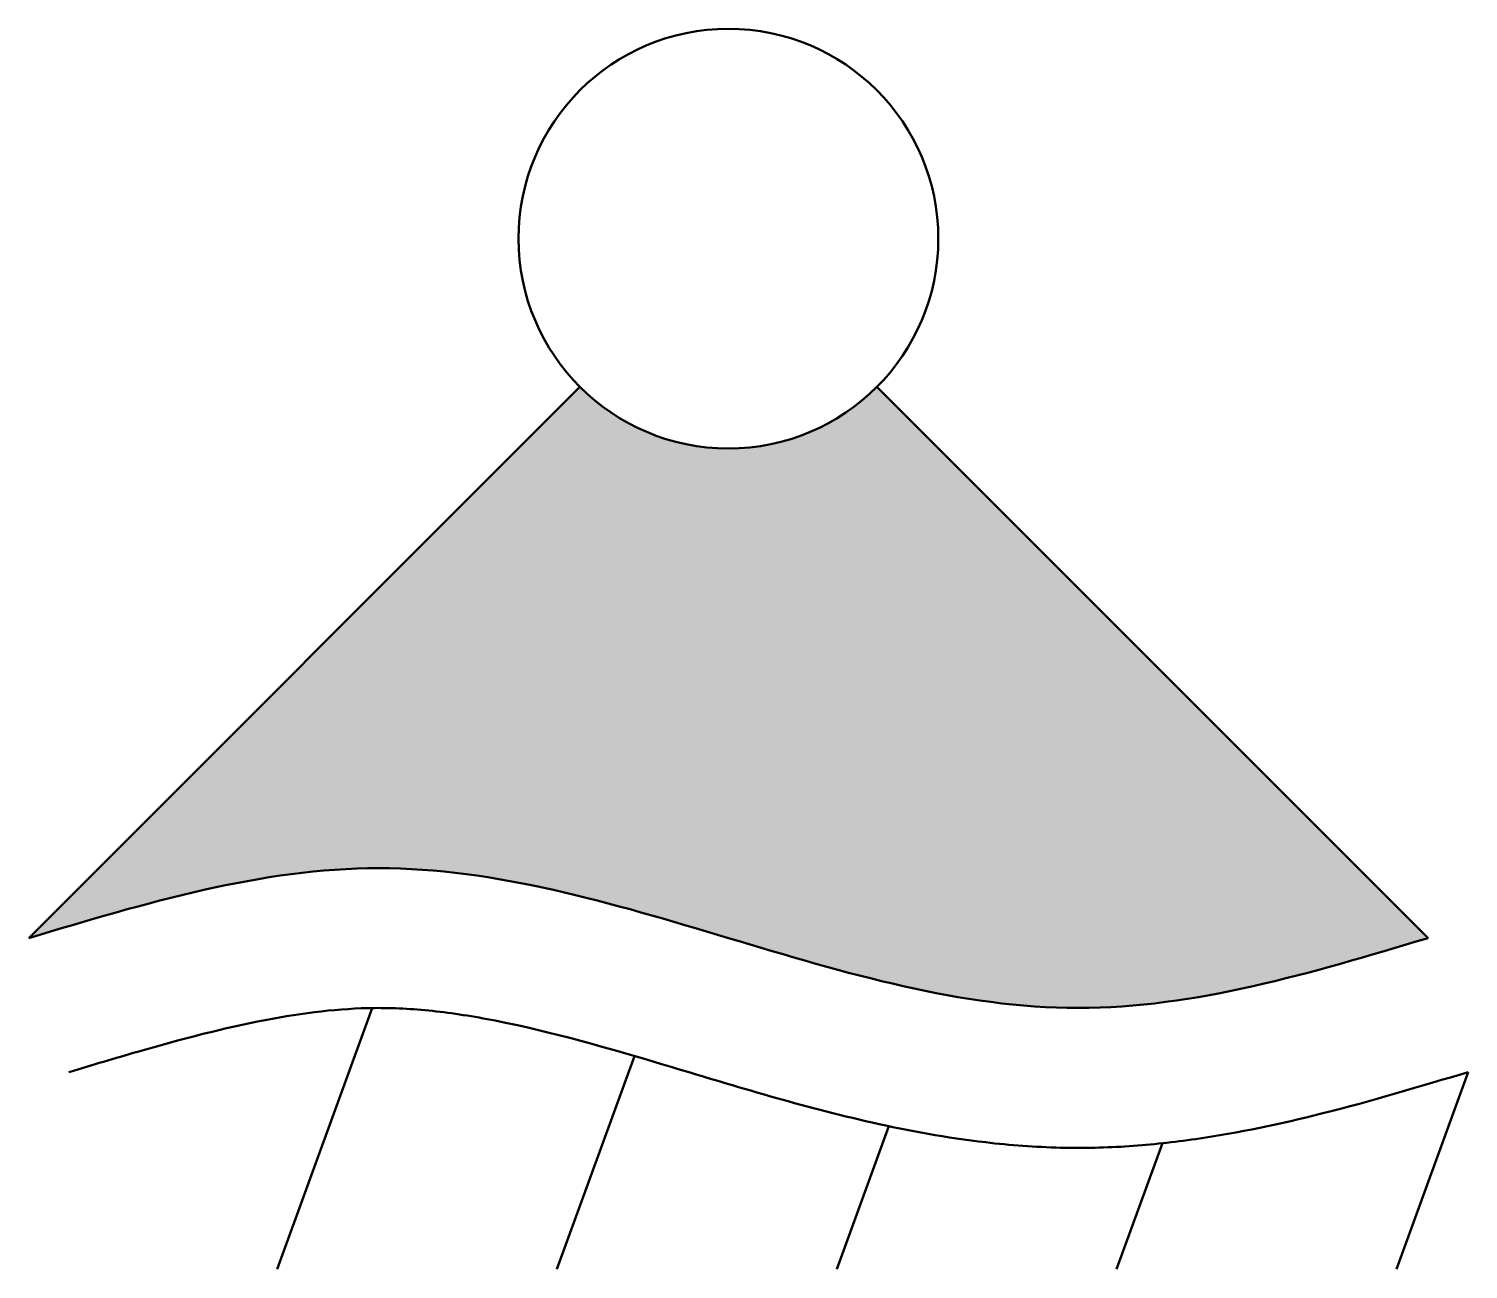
# Model space of a CAD drawing. Header units: millimetres. Extents: x -10 to 10.6, y -14.7 to 3.
import ezdxf

# ---------------------------------------------------------------- set-up
doc = ezdxf.new("R2010")
doc.units = ezdxf.units.MM
doc.layers.add('AM_0', color=7, linetype='Continuous', lineweight=50)

msp = doc.modelspace()

# ---------------------------------------------------------------- hatches: boundary and pattern name
at = {"layer": 'AM_0'}
h = msp.add_hatch(color=256, dxfattribs=at)
h.dxf.hatch_style = 1
edge = h.paths.add_edge_path()
edge.add_arc((0, 0), 3, 225, 315, ccw=False)
edge.add_line((-2.121320343559642, -2.121320343559643), (-10, -10))
edge.add_spline(control_points=[(-9.999999999999998, -10), (-8.33333333333333, -9.5), (-4.999999999999997, -8.500000000000002), (1.554312234475219e-15, -9.999999999999996), (5.000000000000003, -11.5), (8.333333333333336, -10.5), (10, -10)], knot_values=[0, 0, 0, 0, 5.099019513592784, 10.19803902718557, 15.29705854077835, 20.39607805437114, 20.39607805437114, 20.39607805437114, 20.39607805437114], degree=3, periodic=0)
edge.add_line((10, -10), (2.121320343559642, -2.121320343559643))

# ---------------------------------------------------------------- linework, layer by layer
for p, q in [((-9.999999999999998, -10), (-2.121320343559642, -2.121320343559643)), ((10, -10), (2.121320343559643, -2.121320343559643)), ((-5.09227628638611, -11.00066581842778), (-6.451364658844314, -14.73473043280003)), ((-1.34224780354165, -11.68745691731944), (-2.451364658844314, -14.73473043280003)), ((10.57469577113269, -11.9156525704423), (9.548635341155686, -14.73473043280003)), ((2.293053172788956, -12.68945924974824), (1.548635341155686, -14.73473043280003)), ((6.204202055616715, -12.93357568787229), (5.548635341155686, -14.73473043280003))]:
    msp.add_line(p, q, dxfattribs=at)
msp.add_circle((0, 0), 3, dxfattribs=at)
msp.add_spline([(-9.999999999999998, -10), (-4.999999999999998, -9), (1.77635683940025e-15, -10), (5.000000000000002, -11), (10, -10)], degree=3, dxfattribs=at)
msp.add_open_spline([(-9.425304228867308, -11.9156525704423), (-9.092016531095267, -11.81566626111069), (-8.765722858689102, -11.71782113839796), (-7.808440404517964, -11.4421206464112), (-7.198918418126201, -11.28273974693428), (-6.071628746576352, -11.06626679624468), (-5.552244038259487, -11.00521656567762), (-4.792480979899601, -10.99759848443111), (-4.51703288396947, -11.0122837860342), (-3.940625466320408, -11.07357297549182), (-3.642288960915661, -11.12019723968752), (-2.548200709744707, -11.33413273874875), (-1.700217180218864, -11.57860270791769), (0.0974509413015785, -12.11678388937655), (1.046836985362524, -12.41022872311562), (2.579359634689434, -12.75551548381821), (3.119842747057607, -12.85533101766691), (4.027921622317217, -12.96118119364277), (4.384650518223164, -12.98824537213643), (5.075437552415961, -13.00481505277874), (5.406384704683234, -12.9967575895494), (6.05065239996451, -12.95352111088505), (6.367202263234636, -12.91869759764944), (7.299935713432526, -12.78448040634474), (7.89917845932753, -12.65566823592195), (9.207191979631606, -12.32664284202896), (9.904882821455487, -12.11659645534547), (10.57469577113269, -11.9156525704423)], degree=3, knots=[0, 0, 0, 0, 1.019664284748034, 1.019664284748034, 3.058992854244102, 3.058992854244102, 5.013082934971393, 5.013082934971393, 6.101117610094167, 6.101117610094167, 7.18915228521694, 7.18915228521694, 9.965746194951869, 9.965746194951869, 12.7423401046868, 12.7423401046868, 14.18523147777531, 14.18523147777531, 15.0889648357676, 15.0889648357676, 15.9034347452893, 15.9034347452893, 16.717904654811, 16.717904654811, 18.34684447385441, 18.34684447385441, 20.39607805437114, 20.39607805437114, 20.39607805437114, 20.39607805437114], dxfattribs=at)

doc.saveas('drawing.dxf')
